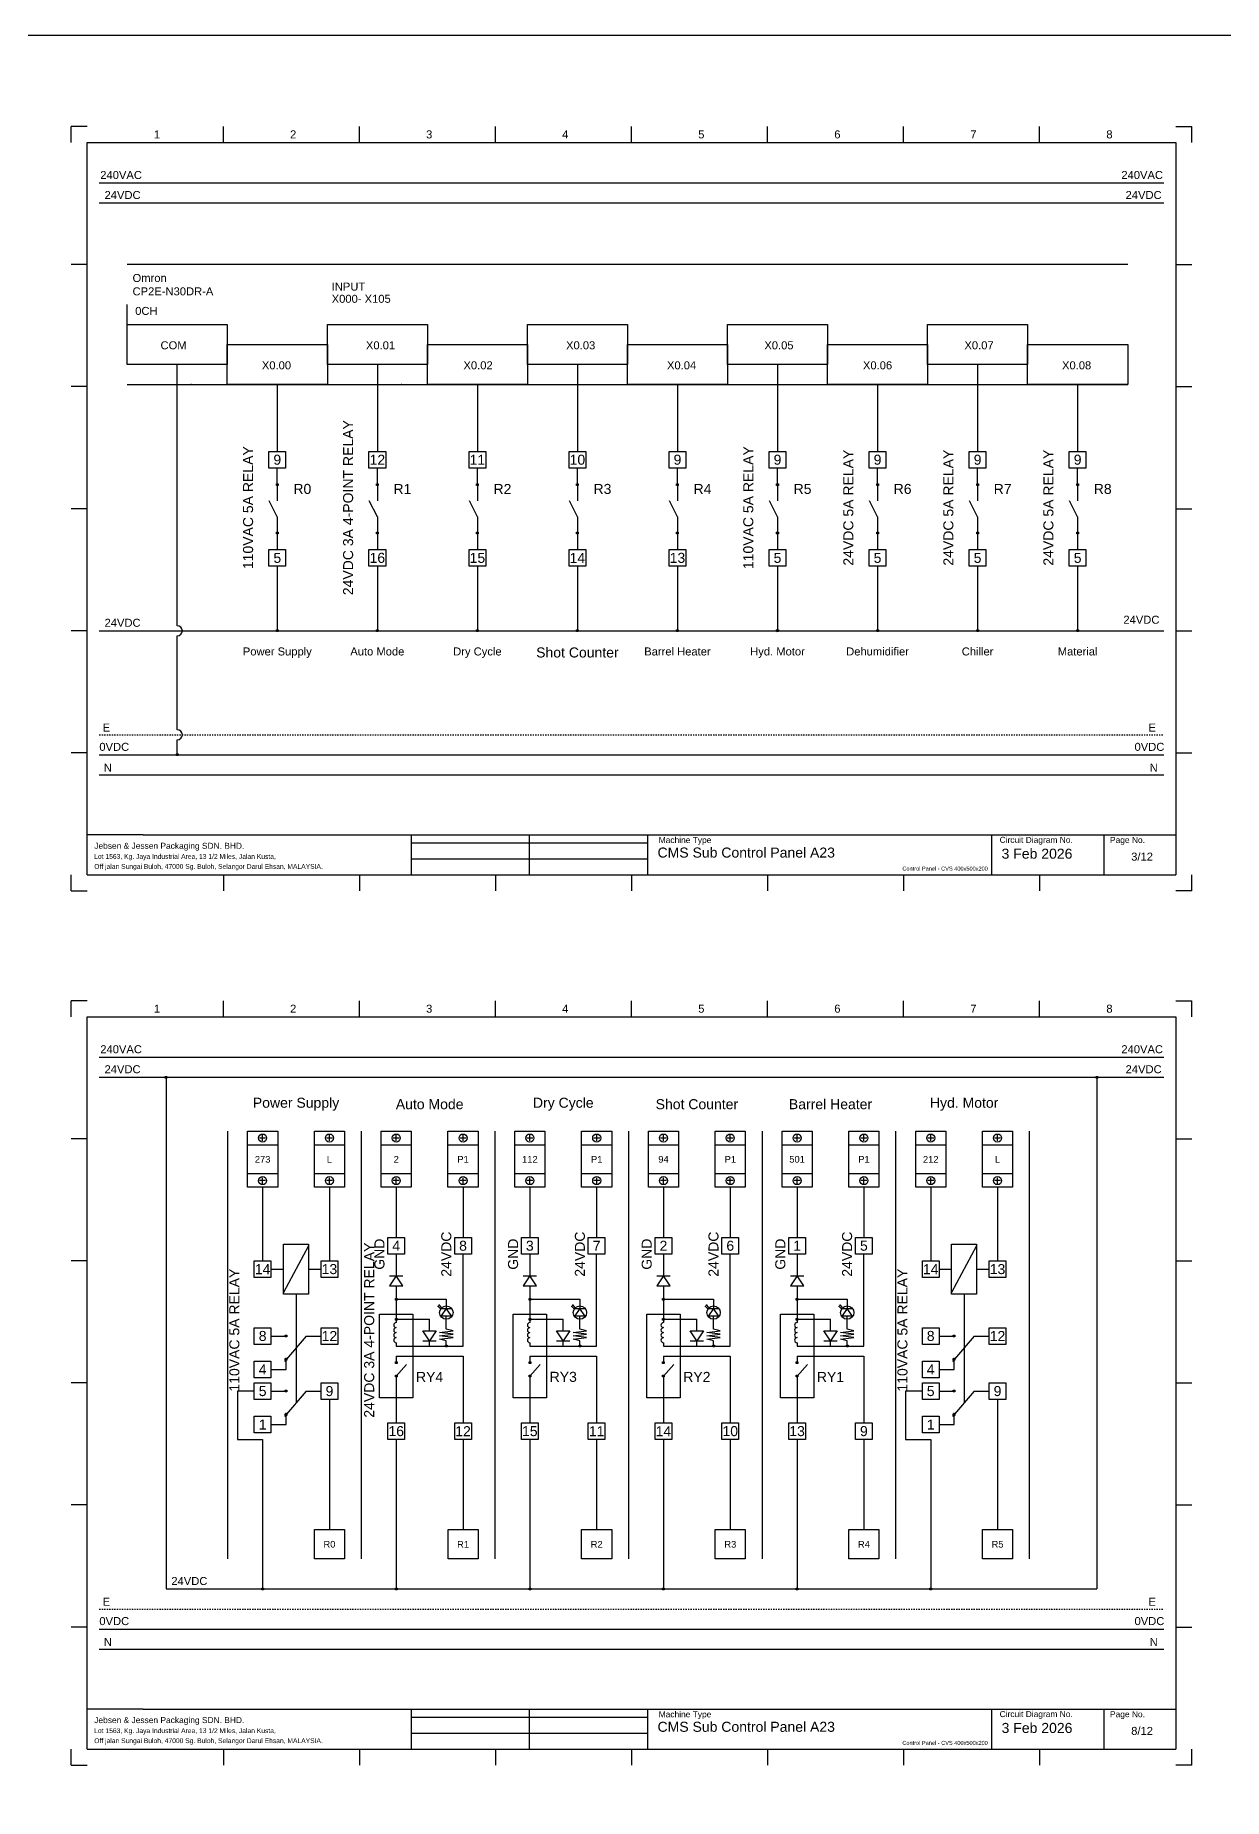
# Model space of a CAD drawing. Header units: millimetres. Extents: x -274 to 1996, y -129 to 878.
# Drawn here: x 448 to 804, y 350 to 878 of the extents above; entities that cross this region are included whole.
import ezdxf

# ---------------------------------------------------------------- set-up
doc = ezdxf.new("R2010")
doc.units = ezdxf.units.MM
doc.linetypes.add('JIS_02_1.2', pattern=[2.5, 1.25, -1.25])
for name, color, linetype in [('Wire-AC', 1, 'Continuous'), ('Wire-DC', 5, 'Continuous'), ('Wire-Ground', 3, 'JIS_02_1.2')]:
    doc.layers.add(name, color=color, linetype=linetype)
doc.styles.get("Standard").update_dxf_attribs({"font": 'arial.ttf'})

# ---------------------------------------------------------------- blocks, each defined once
blk = doc.blocks.new('Dot')
at = {"transparency": 33554687}
for p, q in [((-0.25, -0.25), (0.25, 0.25)), ((0.25, -0.25), (-0.25, 0.25))]:
    blk.add_line(p, q, dxfattribs=at)
blk.add_lwpolyline([(0.25, -0.25), (-0.25, -0.25), (-0.25, 0.25), (0.25, 0.25)], close=True, dxfattribs=at)
blk = doc.blocks.new('*U870')
at = {"transparency": 33554687}
for p, q in [((-7.5, 22.75), (-7.5, 16.25)), ((12.5, -4.75), (12.5, 22.75)), ((-9.5, 16.25), (-5.5, 16.25)), ((-7.5, 13.25), (-7.5, 8.25)), ((-7.5, 9.25), (7.5, 9.25)), ((-7.5, 8.25), (-7.5, 3.25)), ((4.98, 7.21), (5.69, 6.5)), ((4.98, 7.21), (4.98, 6.96)), ((4.98, 7.21), (5.23, 7.21)), ((5.29, 7.53), (6, 6.82)), ((5.29, 7.53), (5.29, 7.28)), ((5.29, 7.53), (5.54, 7.53)), ((6, 6.5), (9, 6.5)), ((7.5, 9.25), (7.5, 6.5)), ((-7.5, 3.25), (-7.5, 2.25)), ((-7.5, 3.25), (2.5, 3.25)), ((2.5, -0.25), (2.5, 3.25)), ((7.5, 0.25), (7.5, 4.25)), ((9.5, -0.25), (7.5, 0.25)), ((-7.5, -3.75), (-7.5, -4.75)), ((-7.5, -4.75), (2.5, -4.75)), ((0.5, -3.25), (4.5, -3.25)), ((2.5, -4.75), (2.5, -3.25)), ((2.5, -4.75), (7.5, -4.75)), ((5.5, -0.75), (9.5, -0.25)), ((9.5, -1.25), (5.5, -0.75)), ((5.5, -1.75), (9.5, -1.25)), ((9.5, -2.25), (5.5, -1.75)), ((5.5, -2.75), (9.5, -2.25)), ((7.5, -3.25), (5.5, -2.75)), ((7.5, -4.75), (7.5, -3.25)), ((7.5, -4.75), (12.5, -4.75)), ((-7.5, -7.75), (12.5, -7.75)), ((-7.5, -7.75), (-7.5, -9.75)), ((12.5, -7.75), (12.5, -27.75)), ((-7.5, -13.75), (-7.5, -27.75))]:
    blk.add_line(p, q, dxfattribs=at)
blk.add_line((-7.5, -13.75), (-4.4, -10.31))
for points in [[(-10, 27.75), (-5, 27.75), (-5, 22.75), (-10, 22.75)], [(10, 27.75), (15, 27.75), (15, 22.75), (10, 22.75)], [(-7.5, 16.25), (-9.5, 13.25), (-5.5, 13.25)], [(7.5, 6.5), (6, 4.25), (9, 4.25)], [(-12.5, 4.75), (-2.5, 4.75), (-2.5, -20.25), (-12.5, -20.25)], [(2.5, -3.25), (0.5, -0.25), (4.5, -0.25)], [(-10, -27.75), (-5, -27.75), (-5, -32.75), (-10, -32.75)], [(10, -27.75), (15, -27.75), (15, -32.75), (10, -32.75)]]:
    blk.add_lwpolyline(points, close=True, dxfattribs=at)
blk.add_circle((7.5, 5.25), 2, dxfattribs=at)
for centre in [(-7.5, 1.5), (-7.5, 0), (-7.5, -1.5), (-7.5, -3)]:
    blk.add_arc(centre, 0.75, 90, 270, dxfattribs=at)
for p in [(-7.5, 9.25), (-7.5, 3.25), (7.5, -4.75), (-7.5, -9.75), (-7.5, -13.75)]:
    blk.add_blockref('Dot', p, dxfattribs=at)
at = {"transparency": 33554687, "char_height": 3, "width": 15, "attachment_point": 5, "rotation": 90}
for s, insert in [('GND', (-12.5, 22.75)), ('24VDC', (7.5, 22.75))]:
    blk.add_mtext(s, dxfattribs=dict(at, insert=insert))
blk = doc.blocks.new('*U871')
at = {"color": 0, "linetype": 'ByBlock', "lineweight": -2, "transparency": 16777216}
for p in [(0, 0), (40, 0), (80, 0), (120, 0)]:
    blk.add_blockref('*U870', p, dxfattribs=at)

msp = doc.modelspace()

# ---------------------------------------------------------------- linework, layer by layer
for p, q in [((463.86, 850.33), (459.06, 850.33)), ((459.06, 845.54), (459.06, 850.33)), ((504.59, 845.54), (504.59, 850.33)), ((545.31, 845.54), (545.31, 850.33)), ((586.04, 845.54), (586.04, 850.33)), ((626.77, 845.54), (626.77, 850.33)), ((667.5, 845.54), (667.5, 850.33)), ((708.23, 845.54), (708.23, 850.33)), ((748.96, 845.54), (748.96, 850.33)), ((789.69, 850.33), (794.48, 850.33)), ((794.48, 845.54), (794.48, 850.33)), ((463.86, 845.54), (789.69, 845.54)), ((463.86, 626.32), (463.86, 845.54)), ((789.69, 845.54), (789.69, 626.32)), ((463.86, 809), (459.06, 809)), ((775.32, 809), (475.84, 809)), ((789.69, 809), (794.48, 809)), ((475.84, 791.04), (475.84, 797.03)), ((463.86, 772.47), (459.06, 772.47)), ((475.84, 773.07), (775.32, 773.07)), ((789.69, 772.47), (794.48, 772.47)), ((463.86, 735.93), (459.06, 735.93)), ((789.69, 735.93), (794.48, 735.93)), ((463.86, 699.39), (459.06, 699.39)), ((789.69, 699.39), (794.48, 699.39)), ((463.86, 662.86), (459.06, 662.86)), ((789.69, 662.86), (794.48, 662.86)), ((480.63, 638.3), (463.86, 638.3)), ((480.63, 638.3), (535.73, 638.3)), ((535.73, 638.3), (789.69, 638.3)), ((560.79, 638.3), (560.79, 626.32)), ((560.79, 635.9), (631.57, 635.9)), ((596.18, 638.3), (596.18, 626.32)), ((631.57, 638.3), (631.57, 626.32)), ((734.59, 638.3), (734.59, 626.32)), ((768.13, 638.3), (768.13, 626.32)), ((560.79, 631.11), (631.57, 631.11)), ((459.06, 621.53), (459.06, 626.32)), ((463.86, 626.32), (789.69, 626.32)), ((504.59, 626.32), (504.59, 621.53)), ((545.31, 626.32), (545.31, 621.53)), ((586.04, 626.32), (586.04, 621.53)), ((626.77, 626.32), (626.77, 621.53)), ((667.5, 626.32), (667.5, 621.53)), ((708.23, 626.32), (708.23, 621.53)), ((748.96, 626.32), (748.96, 621.53)), ((794.48, 621.53), (794.48, 626.32)), ((459.06, 621.53), (463.86, 621.53)), ((794.48, 621.53), (789.69, 621.53)), ((463.86, 588.63), (459.06, 588.63)), ((459.06, 583.84), (459.06, 588.63)), ((504.59, 583.84), (504.59, 588.63)), ((545.31, 583.84), (545.31, 588.63)), ((586.04, 583.84), (586.04, 588.63)), ((626.77, 583.84), (626.77, 588.63)), ((667.5, 583.84), (667.5, 588.63)), ((708.23, 583.84), (708.23, 588.63)), ((748.96, 583.84), (748.96, 588.63)), ((789.69, 588.63), (794.48, 588.63)), ((794.48, 583.84), (794.48, 588.63)), ((463.86, 583.84), (789.69, 583.84)), ((463.86, 364.62), (463.86, 583.84)), ((789.69, 583.84), (789.69, 364.62)), ((463.86, 547.3), (459.06, 547.3)), ((789.69, 547.3), (794.48, 547.3)), ((463.86, 510.76), (459.06, 510.76)), ((789.69, 510.76), (794.48, 510.76)), ((463.86, 474.23), (459.06, 474.23)), ((789.69, 474.23), (794.48, 474.23)), ((463.86, 437.69), (459.06, 437.69)), ((789.69, 437.69), (794.48, 437.69)), ((463.86, 401.15), (459.06, 401.15)), ((789.69, 401.15), (794.48, 401.15)), ((535.73, 376.6), (789.69, 376.6)), ((560.79, 374.2), (631.57, 374.2)), ((459.06, 359.82), (459.06, 364.62)), ((463.86, 364.62), (789.69, 364.62)), ((504.59, 364.62), (504.59, 359.82)), ((545.31, 364.62), (545.31, 359.82)), ((560.79, 369.41), (631.57, 369.41)), ((586.04, 364.62), (586.04, 359.82)), ((626.77, 364.62), (626.77, 359.82)), ((667.5, 364.62), (667.5, 359.82)), ((708.23, 364.62), (708.23, 359.82)), ((748.96, 364.62), (748.96, 359.82)), ((794.48, 359.82), (794.48, 364.62)), ((459.06, 359.82), (463.86, 359.82)), ((794.48, 359.82), (789.69, 359.82))]:
    msp.add_line(p, q)
at = {"color": 5}
for p, q in [((520.74, 733.48), (518.34, 738.28)), ((550.69, 733.48), (548.29, 738.28)), ((580.64, 733.48), (578.24, 738.28)), ((610.58, 733.48), (608.19, 738.28)), ((640.53, 733.48), (638.14, 738.28)), ((670.48, 733.48), (668.08, 738.28)), ((700.43, 733.48), (698.03, 738.28)), ((730.38, 733.48), (727.98, 738.28)), ((760.33, 733.48), (757.93, 738.28)), ((551.84, 532.78), (551.84, 549.55)), ((551.84, 549.55), (560.85, 549.55)), ((560.85, 549.55), (560.85, 532.78)), ((571.84, 532.78), (571.84, 549.55)), ((571.84, 549.55), (580.85, 549.55)), ((580.85, 549.55), (580.85, 532.78)), ((591.84, 532.78), (591.84, 549.55)), ((591.84, 549.55), (600.85, 549.55)), ((600.85, 549.55), (600.85, 532.78)), ((611.84, 532.78), (611.84, 549.55)), ((611.84, 549.55), (620.85, 549.55)), ((620.85, 549.55), (620.85, 532.78)), ((631.84, 532.78), (631.84, 549.55)), ((631.84, 549.55), (640.85, 549.55)), ((640.85, 549.55), (640.85, 532.78)), ((651.84, 532.78), (651.84, 549.55)), ((651.84, 549.55), (660.85, 549.55)), ((660.85, 549.55), (660.85, 532.78)), ((551.84, 545.55), (560.85, 545.55)), ((557.25, 547.54), (555.45, 547.54)), ((556.35, 546.65), (556.35, 548.44)), ((571.84, 545.55), (580.85, 545.55)), ((577.25, 547.54), (575.45, 547.54)), ((576.35, 546.65), (576.35, 548.44)), ((591.84, 545.55), (600.85, 545.55)), ((597.25, 547.54), (595.45, 547.54)), ((596.35, 546.65), (596.35, 548.44)), ((611.84, 545.55), (620.85, 545.55)), ((617.25, 547.54), (615.45, 547.54)), ((616.35, 546.65), (616.35, 548.44)), ((631.84, 545.55), (640.85, 545.55)), ((637.25, 547.54), (635.45, 547.54)), ((636.35, 546.65), (636.35, 548.44)), ((651.84, 545.55), (660.85, 545.55)), ((657.25, 547.54), (655.45, 547.54)), ((656.35, 546.65), (656.35, 548.44)), ((560.85, 536.78), (551.84, 536.78)), ((557.25, 534.78), (555.45, 534.78)), ((556.35, 533.88), (556.35, 535.67)), ((580.85, 536.78), (571.84, 536.78)), ((577.25, 534.78), (575.45, 534.78)), ((576.35, 533.88), (576.35, 535.67)), ((600.85, 536.78), (591.84, 536.78)), ((597.25, 534.78), (595.45, 534.78)), ((596.35, 533.88), (596.35, 535.67)), ((620.85, 536.78), (611.84, 536.78)), ((617.25, 534.78), (615.45, 534.78)), ((616.35, 533.88), (616.35, 535.67)), ((640.85, 536.78), (631.84, 536.78)), ((637.25, 534.78), (635.45, 534.78)), ((636.35, 533.88), (636.35, 535.67)), ((660.85, 536.78), (651.84, 536.78)), ((657.25, 534.78), (655.45, 534.78)), ((656.35, 533.88), (656.35, 535.67)), ((560.85, 532.78), (551.84, 532.78)), ((580.85, 532.78), (571.84, 532.78)), ((600.85, 532.78), (591.84, 532.78)), ((620.85, 532.78), (611.84, 532.78)), ((640.85, 532.78), (631.84, 532.78)), ((660.85, 532.78), (651.84, 532.78))]:
    msp.add_line(p, q, dxfattribs=at)
at = {"transparency": 33554687}
for p, q in [((505.85, 549.55), (505.85, 421.54)), ((545.85, 549.55), (545.85, 421.54)), ((585.85, 549.55), (585.85, 421.54)), ((625.85, 549.55), (625.85, 421.54)), ((665.85, 549.55), (665.85, 421.54)), ((705.85, 549.55), (705.85, 421.54)), ((745.85, 549.55), (745.85, 421.54)), ((530.1, 515.28), (522.6, 501.27)), ((730.1, 515.28), (722.59, 501.27)), ((518.85, 508.28), (522.6, 508.28)), ((530.1, 508.28), (533.85, 508.28)), ((718.84, 508.28), (722.59, 508.28)), ((730.1, 508.28), (733.85, 508.28)), ((526.35, 500.77), (526.35, 468.27)), ((726.34, 500.77), (726.34, 468.27)), ((518.85, 488.27), (523.35, 488.27)), ((529.35, 488.27), (522.85, 480.69)), ((529.35, 488.27), (533.85, 488.27)), ((718.84, 488.27), (723.34, 488.27)), ((729.34, 488.27), (722.84, 480.69)), ((729.34, 488.27), (733.85, 488.27)), ((523.35, 478.27), (523.35, 481.77)), ((723.34, 478.27), (723.34, 481.77)), ((518.85, 478.27), (523.35, 478.27)), ((718.84, 478.27), (723.34, 478.27)), ((518.85, 471.77), (523.35, 471.77)), ((529.35, 471.77), (522.85, 464.19)), ((529.35, 471.77), (533.85, 471.77)), ((718.84, 471.77), (723.34, 471.77)), ((729.34, 471.77), (722.84, 464.19)), ((729.34, 471.77), (733.85, 471.77)), ((523.35, 461.77), (523.35, 465.27)), ((723.34, 461.77), (723.34, 465.27)), ((518.85, 461.77), (523.35, 461.77)), ((718.84, 461.77), (723.34, 461.77))]:
    msp.add_line(p, q, dxfattribs=at)
at = {"color": 5, "transparency": 33554687}
for p, q in [((596.34, 532.78), (596.34, 517.78)), ((616.34, 532.78), (616.34, 517.78)), ((636.34, 532.78), (636.34, 517.78)), ((656.34, 532.78), (656.34, 517.78)), ((676.34, 532.78), (676.34, 517.78)), ((696.34, 532.78), (696.34, 517.78)), ((513.84, 471.77), (508.84, 471.77)), ((508.84, 471.77), (508.84, 457.28)), ((713.84, 471.77), (708.84, 471.77)), ((708.84, 471.77), (708.84, 457.28)), ((536.35, 469.27), (536.35, 430.31)), ((736.34, 469.27), (736.34, 430.31)), ((508.84, 457.28), (516.35, 457.28)), ((616.34, 457.28), (616.34, 430.31)), ((656.34, 457.28), (656.34, 430.31)), ((696.34, 457.28), (696.34, 430.31)), ((708.84, 457.28), (716.34, 457.28))]:
    msp.add_line(p, q, dxfattribs=at)
at = {"lineweight": -3}
for p, q in [((480.63, 376.6), (463.86, 376.6)), ((480.63, 376.6), (535.73, 376.6)), ((560.79, 376.6), (560.79, 364.62)), ((596.18, 376.6), (596.18, 364.62)), ((631.57, 376.6), (631.57, 364.62)), ((734.59, 376.6), (734.59, 364.62)), ((768.13, 376.6), (768.13, 364.62))]:
    msp.add_line(p, q, dxfattribs=at)
for points in [[(-274.07, 877.64), (1527.61, 877.64), (1545.62, -128.79), (-256.06, -128.79)], [(475.84, 791.04), (505.78, 791.04), (505.78, 779.06), (475.84, 779.06)], [(535.73, 791.04), (565.68, 791.04), (565.68, 779.06), (535.73, 779.06)], [(595.63, 791.04), (625.58, 791.04), (625.58, 779.06), (595.63, 779.06)], [(655.52, 791.04), (685.47, 791.04), (685.47, 779.06), (655.52, 779.06)], [(715.42, 791.04), (745.37, 791.04), (745.37, 779.06), (715.42, 779.06)], [(505.78, 785.05), (535.73, 785.05), (535.73, 773.07), (505.78, 773.07)], [(565.68, 785.05), (595.63, 785.05), (595.63, 773.07), (565.68, 773.07)], [(625.58, 785.05), (655.52, 785.05), (655.52, 773.07), (625.58, 773.07)], [(685.47, 785.05), (715.42, 785.05), (715.42, 773.07), (685.47, 773.07)], [(745.37, 785.05), (775.32, 785.05), (775.32, 773.07), (745.37, 773.07)]]:
    msp.add_lwpolyline(points, close=True)
at = {"transparency": 33554687}
for points in [[(518.24, 753.07), (523.24, 753.07), (523.24, 748.07), (518.24, 748.07)], [(548.19, 753.07), (553.19, 753.07), (553.19, 748.07), (548.19, 748.07)], [(578.14, 753.07), (583.14, 753.07), (583.14, 748.07), (578.14, 748.07)], [(608.08, 753.07), (613.08, 753.07), (613.08, 748.07), (608.08, 748.07)], [(638.03, 753.07), (643.03, 753.07), (643.03, 748.07), (638.03, 748.07)], [(667.98, 753.07), (672.98, 753.07), (672.98, 748.07), (667.98, 748.07)], [(697.93, 753.07), (702.93, 753.07), (702.93, 748.07), (697.93, 748.07)], [(727.88, 753.07), (732.88, 753.07), (732.88, 748.07), (727.88, 748.07)], [(757.83, 753.07), (762.83, 753.07), (762.83, 748.07), (757.83, 748.07)], [(518.24, 723.69), (523.24, 723.69), (523.24, 718.69), (518.24, 718.69)], [(548.19, 723.69), (553.19, 723.69), (553.19, 718.69), (548.19, 718.69)], [(578.14, 723.69), (583.14, 723.69), (583.14, 718.69), (578.14, 718.69)], [(608.08, 723.69), (613.08, 723.69), (613.08, 718.69), (608.08, 718.69)], [(638.03, 723.69), (643.03, 723.69), (643.03, 718.69), (638.03, 718.69)], [(667.98, 723.69), (672.98, 723.69), (672.98, 718.69), (667.98, 718.69)], [(697.93, 723.69), (702.93, 723.69), (702.93, 718.69), (697.93, 718.69)], [(727.88, 723.69), (732.88, 723.69), (732.88, 718.69), (727.88, 718.69)], [(757.83, 723.69), (762.83, 723.69), (762.83, 718.69), (757.83, 718.69)], [(522.6, 515.78), (530.1, 515.78), (530.1, 500.78), (522.6, 500.77)], [(722.59, 515.78), (730.1, 515.78), (730.1, 500.78), (722.59, 500.77)], [(513.85, 510.78), (518.85, 510.78), (518.85, 505.78), (513.85, 505.78)], [(533.85, 510.78), (538.85, 510.78), (538.85, 505.78), (533.85, 505.78)], [(713.84, 510.78), (718.84, 510.78), (718.84, 505.78), (713.84, 505.78)], [(733.85, 510.78), (738.85, 510.78), (738.85, 505.78), (733.85, 505.78)], [(513.85, 490.77), (518.85, 490.77), (518.85, 485.77), (513.85, 485.77)], [(533.85, 490.77), (538.85, 490.77), (538.85, 485.77), (533.85, 485.77)], [(713.84, 490.77), (718.84, 490.77), (718.84, 485.77), (713.84, 485.77)], [(733.85, 490.77), (738.85, 490.77), (738.85, 485.77), (733.85, 485.77)], [(513.85, 480.77), (518.85, 480.77), (518.85, 475.77), (513.85, 475.77)], [(713.84, 480.77), (718.84, 480.77), (718.84, 475.77), (713.84, 475.77)], [(513.85, 474.27), (518.85, 474.27), (518.85, 469.27), (513.85, 469.27)], [(533.85, 474.27), (538.85, 474.27), (538.85, 469.27), (533.85, 469.27)], [(713.84, 474.27), (718.84, 474.27), (718.84, 469.27), (713.84, 469.27)], [(733.85, 474.27), (738.85, 474.27), (738.85, 469.27), (733.85, 469.27)], [(513.85, 464.27), (518.85, 464.27), (518.85, 459.27), (513.85, 459.27)], [(713.84, 464.27), (718.84, 464.27), (718.84, 459.27), (713.84, 459.27)]]:
    msp.add_lwpolyline(points, close=True, dxfattribs=at)
at = {"color": 5, "transparency": 33554687}
for points in [[(531.85, 430.31), (540.85, 430.31), (540.85, 421.54), (531.85, 421.54)], [(571.85, 430.31), (580.85, 430.31), (580.85, 421.54), (571.85, 421.54)], [(611.85, 430.31), (620.85, 430.31), (620.85, 421.54), (611.85, 421.54)], [(651.85, 430.31), (660.85, 430.31), (660.85, 421.54), (651.85, 421.54)], [(691.85, 430.31), (700.85, 430.31), (700.85, 421.54), (691.85, 421.54)], [(731.84, 430.31), (740.85, 430.31), (740.85, 421.54), (731.84, 421.54)]]:
    msp.add_lwpolyline(points, close=True, dxfattribs=at)
at = {"color": 5}
for centre in [(556.35, 547.54), (576.35, 547.54), (596.35, 547.54), (616.35, 547.54), (636.35, 547.54), (656.35, 547.54), (556.35, 534.78), (576.35, 534.78), (596.35, 534.78), (616.35, 534.78), (636.35, 534.78), (656.35, 534.78)]:
    msp.add_circle(centre, 1.2, dxfattribs=at)
at = {"linetype": 'ByBlock', "lineweight": -3}
for p in [(490.81, 779.06), (550.71, 779.06), (610.6, 779.06), (670.5, 779.06), (730.39, 779.06), (520.76, 773.07), (580.65, 773.07), (640.55, 773.07), (700.45, 773.07), (760.34, 773.07)]:
    msp.add_point(p, dxfattribs=at)
for p in [(490.81, 779.06), (550.71, 779.06), (610.6, 779.06), (670.5, 779.06), (730.39, 779.06), (520.76, 773.07), (580.65, 773.07), (640.55, 773.07), (700.45, 773.07), (760.34, 773.07)]:
    msp.add_point(p)
at = {"lineweight": -3}
for p in [(495, 773.07), (533.34, 773.07), (557.94, 773.07)]:
    msp.add_point(p, dxfattribs=at)
at = {"layer": 'Wire-AC'}
for p, q in [((467.45, 833.44), (786.1, 833.44)), ((467.45, 656.27), (786.1, 656.27)), ((467.45, 571.73), (786.1, 571.73)), ((511.85, 532.78), (511.85, 549.55)), ((511.85, 549.55), (520.85, 549.55)), ((520.85, 549.55), (520.85, 532.78)), ((531.85, 532.78), (531.85, 549.55)), ((531.85, 549.55), (540.85, 549.55)), ((540.85, 549.55), (540.85, 532.78)), ((711.85, 532.78), (711.85, 549.55)), ((711.85, 549.55), (720.85, 549.55)), ((720.85, 549.55), (720.85, 532.78)), ((731.85, 532.78), (731.85, 549.55)), ((731.85, 549.55), (740.85, 549.55)), ((740.85, 549.55), (740.85, 532.78)), ((511.85, 545.55), (520.85, 545.55)), ((517.25, 547.54), (515.45, 547.54)), ((516.35, 546.65), (516.35, 548.44)), ((531.85, 545.55), (540.85, 545.55)), ((537.25, 547.54), (535.45, 547.54)), ((536.35, 546.65), (536.35, 548.44)), ((711.85, 545.55), (720.85, 545.55)), ((717.25, 547.54), (715.45, 547.54)), ((716.35, 546.65), (716.35, 548.44)), ((731.85, 545.55), (740.85, 545.55)), ((737.25, 547.54), (735.45, 547.54)), ((736.35, 546.65), (736.35, 548.44)), ((520.85, 536.78), (511.85, 536.78)), ((517.25, 534.78), (515.45, 534.78)), ((516.35, 533.88), (516.35, 535.67)), ((540.85, 536.78), (531.85, 536.78)), ((537.25, 534.78), (535.45, 534.78)), ((536.35, 533.88), (536.35, 535.67)), ((720.85, 536.78), (711.85, 536.78)), ((717.25, 534.78), (715.45, 534.78)), ((716.35, 533.88), (716.35, 535.67)), ((740.85, 536.78), (731.85, 536.78)), ((737.25, 534.78), (735.45, 534.78)), ((736.35, 533.88), (736.35, 535.67)), ((520.85, 532.78), (511.85, 532.78)), ((540.85, 532.78), (531.85, 532.78)), ((720.85, 532.78), (711.85, 532.78)), ((740.85, 532.78), (731.85, 532.78))]:
    msp.add_line(p, q, dxfattribs=at)
at = {"layer": 'Wire-AC', "transparency": 33554687}
for p, q in [((516.35, 532.78), (516.35, 510.78)), ((536.35, 532.78), (536.35, 510.78)), ((716.35, 532.78), (716.35, 510.78)), ((736.35, 532.78), (736.35, 510.78))]:
    msp.add_line(p, q, dxfattribs=at)
at = {"layer": 'Wire-AC', "lineweight": -3}
msp.add_line((467.45, 394.56), (786.1, 394.56), dxfattribs=at)
at = {"layer": 'Wire-AC'}
for centre in [(516.35, 547.54), (536.35, 547.54), (716.35, 547.54), (736.35, 547.54), (516.35, 534.78), (536.35, 534.78), (716.35, 534.78), (736.35, 534.78)]:
    msp.add_circle(centre, 1.2, dxfattribs=at)
at = {"layer": 'Wire-DC'}
for p, q in [((467.45, 827.45), (786.1, 827.45)), ((490.81, 700.89), (490.81, 779.06)), ((490.81, 669.75), (490.81, 697.9)), ((490.81, 662.26), (490.81, 666.75)), ((671.85, 532.78), (671.85, 549.55)), ((671.85, 549.55), (680.85, 549.55)), ((680.85, 549.55), (680.85, 532.78)), ((691.85, 532.78), (691.85, 549.55)), ((691.85, 549.55), (700.85, 549.55)), ((700.85, 549.55), (700.85, 532.78)), ((671.85, 545.55), (680.85, 545.55)), ((677.25, 547.54), (675.45, 547.54)), ((676.35, 546.65), (676.35, 548.44)), ((691.85, 545.55), (700.85, 545.55)), ((697.25, 547.54), (695.45, 547.54)), ((696.35, 546.65), (696.35, 548.44)), ((680.85, 536.78), (671.85, 536.78)), ((677.25, 534.78), (675.45, 534.78)), ((676.35, 533.88), (676.35, 535.67)), ((700.85, 536.78), (691.85, 536.78)), ((697.25, 534.78), (695.45, 534.78)), ((696.35, 533.88), (696.35, 535.67)), ((680.85, 532.78), (671.85, 532.78)), ((700.85, 532.78), (691.85, 532.78))]:
    msp.add_line(p, q, dxfattribs=at)
at = {"layer": 'Wire-DC', "transparency": 33554687}
for p, q in [((550.69, 779.06), (550.69, 753.07)), ((610.58, 779.06), (610.58, 753.07)), ((670.48, 779.06), (670.48, 753.07)), ((730.38, 779.06), (730.38, 753.07)), ((520.74, 773.07), (520.74, 753.07)), ((580.64, 773.07), (580.64, 753.07)), ((640.53, 773.07), (640.53, 753.07)), ((700.43, 773.07), (700.43, 753.07)), ((760.33, 773.07), (760.33, 753.07)), ((520.74, 743.07), (520.74, 748.07)), ((550.69, 743.07), (550.69, 748.07)), ((580.64, 743.07), (580.64, 748.07)), ((610.58, 743.07), (610.58, 748.07)), ((640.53, 743.07), (640.53, 748.07)), ((670.48, 743.07), (670.48, 748.07)), ((700.43, 743.07), (700.43, 748.07)), ((730.38, 743.07), (730.38, 748.07)), ((760.33, 743.07), (760.33, 748.07)), ((520.74, 728.69), (520.74, 723.69)), ((550.69, 728.69), (550.69, 723.69)), ((580.64, 728.69), (580.64, 723.69)), ((610.58, 728.69), (610.58, 723.69)), ((640.53, 728.69), (640.53, 723.69)), ((670.48, 728.69), (670.48, 723.69)), ((700.43, 728.69), (700.43, 723.69)), ((730.38, 728.69), (730.38, 723.69)), ((760.33, 728.69), (760.33, 723.69)), ((520.74, 718.69), (520.74, 699.39)), ((550.69, 718.69), (550.69, 699.39)), ((580.64, 718.69), (580.64, 699.39)), ((610.58, 718.69), (610.58, 699.39)), ((640.53, 718.69), (640.53, 699.39)), ((670.48, 718.69), (670.48, 699.39)), ((700.43, 718.69), (700.43, 699.39)), ((730.38, 718.69), (730.38, 699.39)), ((760.33, 718.69), (760.33, 699.39)), ((487.45, 565.74), (487.45, 412.55)), ((766.1, 565.74), (766.1, 412.55)), ((556.35, 532.78), (556.35, 517.78)), ((576.35, 532.78), (576.35, 517.78)), ((516.35, 457.28), (516.35, 412.55)), ((556.34, 457.28), (556.34, 412.55)), ((576.34, 457.28), (576.34, 430.31)), ((596.34, 457.28), (596.34, 412.55)), ((636.34, 457.28), (636.34, 412.55)), ((676.34, 457.28), (676.34, 412.55)), ((716.34, 457.28), (716.34, 412.55)), ((487.45, 412.55), (766.1, 412.55))]:
    msp.add_line(p, q, dxfattribs=at)
at = {"layer": 'Wire-DC', "color": 5}
for p, q in [((520.74, 743.07), (520.74, 738.28)), ((550.69, 743.07), (550.69, 738.28)), ((580.64, 743.07), (580.64, 738.28)), ((610.58, 743.07), (610.58, 738.28)), ((640.53, 743.07), (640.53, 738.28)), ((670.48, 743.07), (670.48, 738.28)), ((700.43, 743.07), (700.43, 738.28)), ((730.38, 743.07), (730.38, 738.28)), ((760.33, 743.07), (760.33, 738.28)), ((520.74, 733.48), (520.74, 728.69)), ((550.69, 733.48), (550.69, 728.69)), ((580.64, 733.48), (580.64, 728.69)), ((610.58, 733.48), (610.58, 728.69)), ((640.53, 733.48), (640.53, 728.69)), ((670.48, 733.48), (670.48, 728.69)), ((700.43, 733.48), (700.43, 728.69)), ((730.38, 733.48), (730.38, 728.69)), ((760.33, 733.48), (760.33, 728.69))]:
    msp.add_line(p, q, dxfattribs=at)
at = {"layer": 'Wire-DC', "lineweight": -3}
for p, q in [((467.45, 699.39), (786.1, 699.39)), ((467.45, 662.26), (786.1, 662.26)), ((467.45, 565.74), (786.1, 565.74)), ((467.45, 400.55), (786.1, 400.55))]:
    msp.add_line(p, q, dxfattribs=at)
at = {"layer": 'Wire-DC'}
for centre in [(676.35, 547.54), (696.35, 547.54), (676.35, 534.78), (696.35, 534.78)]:
    msp.add_circle(centre, 1.2, dxfattribs=at)
for centre in [(490.81, 699.39), (490.81, 668.25)]:
    msp.add_arc(centre, 1.5, 270, 90, dxfattribs=at)
at = {"layer": 'Wire-DC', "linetype": 'ByBlock', "lineweight": -3}
msp.add_point((490.81, 662.26), dxfattribs=at)
at = {"layer": 'Wire-DC'}
msp.add_point((490.81, 662.26), dxfattribs=at)
at = {"layer": 'Wire-Ground', "ltscale": 0.3}
for p, q in [((467.45, 668.25), (786.1, 668.25)), ((467.45, 406.54), (786.1, 406.54))]:
    msp.add_line(p, q, dxfattribs=at)

# ---------------------------------------------------------------- block references
at = {"transparency": 33554687}
for name, p in [('*U871', (563.84, 490.03)), ('Dot', (523.35, 488.27)), ('Dot', (723.34, 488.27)), ('Dot', (523.35, 481.27)), ('Dot', (723.34, 481.27)), ('Dot', (523.35, 471.77)), ('Dot', (723.34, 471.77)), ('Dot', (523.35, 464.77)), ('Dot', (723.34, 464.77))]:
    msp.add_blockref(name, p, dxfattribs=at)
at = {"layer": 'Wire-DC', "transparency": 33554687}
for p in [(520.74, 743.07), (550.69, 743.07), (580.64, 743.07), (610.58, 743.07), (640.53, 743.07), (670.48, 743.07), (700.43, 743.07), (730.38, 743.07), (760.33, 743.07), (520.74, 728.69), (550.69, 728.69), (580.64, 728.69), (610.58, 728.69), (640.53, 728.69), (670.48, 728.69), (700.43, 728.69), (730.38, 728.69), (760.33, 728.69), (520.74, 699.39), (550.69, 699.39), (580.64, 699.39), (610.58, 699.39), (640.53, 699.39), (670.48, 699.39), (700.43, 699.39), (730.38, 699.39), (760.33, 699.39), (490.81, 662.26), (487.45, 565.74), (766.1, 565.74), (516.35, 412.55), (556.35, 412.55), (596.35, 412.55), (636.35, 412.55), (676.35, 412.55), (716.34, 412.55)]:
    msp.add_blockref('Dot', p, dxfattribs=at)

# ---------------------------------------------------------------- texts
at = {"lineweight": -3}
for s, height, p in [('0CH', 2.396, (478.2, 793.93)), ('COM', 2.396, (485.78, 783.64)), ('X0.01', 2.396, (547.27, 783.64)), ('X0.03', 2.396, (607.18, 783.64)), ('X0.05', 2.396, (666.54, 783.64)), ('X0.07', 2.396, (726.44, 783.64)), ('X0.00', 2.396, (516.12, 777.65)), ('X0.02', 2.396, (576.47, 777.65)), ('X0.04', 2.396, (637.39, 777.65)), ('X0.06', 2.396, (696.06, 777.65)), ('X0.08', 2.396, (755.65, 777.65)), ('Machine Type', 1.7969, (634.92, 374.14)), ('Circuit Diagram No.', 1.7969, (736.98, 374.2)), ('Page No.', 1.797, (770.02, 374.17)), ('Jebsen & Jessen Packaging SDN. BHD.', 1.7969, (465.94, 372.4)), ('Lot 1563, Kg. Jaya Industrial Area, 13 1/2 Miles, Jalan Kusta,', 1.4375, (465.94, 369.41)), ('Off jalan Sungai Buloh, 47000 Sg. Buloh, Selangor Darul Ehsan, MALAYSIA.', 1.4375, (465.94, 366.41))]:
    msp.add_text(s, height=height, dxfattribs=at).set_placement(p)
for s, height, p in [('Jebsen & Jessen Packaging SDN. BHD.', 1.7969, (465.94, 634.11)), ('Machine Type', 1.7969, (634.92, 635.84)), ('Circuit Diagram No.', 1.7969, (736.98, 635.9)), ('Page No.', 1.797, (770.02, 635.87)), ('Off jalan Sungai Buloh, 47000 Sg. Buloh, Selangor Darul Ehsan, MALAYSIA.', 1.4375, (465.94, 628.12)), ('Lot 1563, Kg. Jaya Industrial Area, 13 1/2 Miles, Jalan Kusta,', 1.4375, (465.94, 631.11))]:
    msp.add_text(s, height=height).set_placement(p)
at = {"attachment_point": 1}
for s, insert, char_height in [('1', (483.82, 849.17), 2.4), ('2', (524.55, 849.17), 2.4), ('3', (565.28, 849.17), 2.4), ('4', (606.01, 849.17), 2.4), ('5', (646.74, 849.17), 2.4), ('6', (687.47, 849.17), 2.4), ('7', (728.2, 849.17), 2.4), ('8', (768.92, 849.17), 2.4), ('Omron', (477.41, 806.19), 2.396), ('INPUT', (537.02, 803.61), 2.396), ('CP2E-N30DR-A', (477.41, 802.18), 2.3958), ('X000- X105', (537.02, 799.96), 2.396), ('1', (483.82, 587.46), 2.4), ('2', (524.55, 587.46), 2.4), ('3', (565.28, 587.46), 2.4), ('4', (606.01, 587.46), 2.4), ('5', (646.74, 587.46), 2.4), ('6', (687.47, 587.46), 2.4), ('7', (728.2, 587.46), 2.4), ('8', (768.92, 587.46), 2.4)]:
    msp.add_mtext(s, dxfattribs=dict(at, insert=insert, char_height=char_height))
at = {"transparency": 33554687, "char_height": 3}
for s, insert, width, attachment_point in [('9', (520.74, 750.57), 5, 5), ('12', (550.69, 750.57), 5, 5), ('11', (580.64, 750.57), 5, 5), ('10', (610.58, 750.57), 5, 5), ('9', (640.53, 750.57), 5, 5), ('9', (670.48, 750.57), 5, 5), ('9', (700.43, 750.57), 5, 5), ('9', (730.38, 750.57), 5, 5), ('9', (760.33, 750.57), 5, 5), ('R0', (528.24, 741.82), 20, 5), ('R1', (558.19, 741.82), 20, 5), ('R2', (588.14, 741.82), 20, 5), ('R3', (618.08, 741.82), 20, 5), ('R4', (648.03, 741.82), 20, 5), ('R5', (677.98, 741.82), 20, 5), ('R6', (707.93, 741.82), 20, 5), ('R7', (737.88, 741.82), 20, 5), ('R8', (767.83, 741.82), 20, 5), ('5', (520.74, 721.19), 5, 5), ('16', (550.69, 721.19), 5, 5), ('15', (580.64, 721.19), 5, 5), ('14', (610.58, 721.19), 5, 5), ('13', (640.53, 721.19), 5, 5), ('5', (670.48, 721.19), 5, 5), ('5', (700.43, 721.19), 5, 5), ('5', (730.38, 721.19), 5, 5), ('5', (760.33, 721.19), 5, 5), ('CMS Sub Control Panel A23', (634.57, 631.45), 100.0215, 7), ('3 Feb 2026', (737.57, 631.11), 30.5634, 7), ('4', (556.34, 515.28), 5, 5), ('8', (576.34, 515.28), 5, 5), ('3', (596.34, 515.28), 5, 5), ('7', (616.34, 515.28), 5, 5), ('2', (636.34, 515.28), 5, 5), ('6', (656.34, 515.28), 5, 5), ('1', (676.34, 515.28), 5, 5), ('5', (696.34, 515.28), 5, 5), ('14', (516.35, 508.28), 5, 5), ('13', (536.35, 508.28), 5, 5), ('14', (716.34, 508.28), 5, 5), ('13', (736.35, 508.28), 5, 5), ('8', (516.35, 488.27), 5, 5), ('12', (536.35, 488.27), 5, 5), ('8', (716.34, 488.27), 5, 5), ('12', (736.35, 488.27), 5, 5), ('4', (516.35, 478.27), 5, 5), ('RY4', (566.34, 476.03), 20, 5), ('RY3', (606.34, 476.03), 20, 5), ('RY2', (646.34, 476.03), 20, 5), ('RY1', (686.34, 476.03), 20, 5), ('4', (716.34, 478.27), 5, 5), ('5', (516.35, 471.77), 5, 5), ('9', (536.35, 471.77), 5, 5), ('5', (716.34, 471.77), 5, 5), ('9', (736.35, 471.77), 5, 5), ('1', (516.35, 461.77), 5, 5), ('16', (556.34, 459.78), 5, 5), ('12', (576.34, 459.78), 5, 5), ('15', (596.34, 459.78), 5, 5), ('11', (616.34, 459.78), 5, 5), ('14', (636.34, 459.78), 5, 5), ('10', (656.34, 459.78), 5, 5), ('13', (676.34, 459.78), 5, 5), ('9', (696.34, 459.78), 5, 5), ('1', (716.34, 461.77), 5, 5)]:
    msp.add_mtext(s, dxfattribs=dict(at, insert=insert, width=width, attachment_point=attachment_point))
for s, insert, char_height, width, attachment_point in [('{\\H1.252166x;\\P}Power Supply', (520.74, 699.39), 2.3958, 27.5244, 2), ('{\\H1.252166x;\\P}Auto Mode', (550.69, 699.39), 2.3958, 27.5244, 2), ('{\\H1.252166x;\\P}Dry Cycle', (580.64, 699.39), 2.3958, 27.5244, 2), ('{\\H1.252166x;\\PShot Counter}', (610.58, 699.39), 2.3958, 27.5244, 2), ('{\\H1.252166x;\\P}Barrel Heater', (640.53, 699.39), 2.3958, 27.5244, 2), ('{\\H1.252166x;\\P}Hyd. Motor', (670.48, 699.39), 2.3958, 27.5244, 2), ('{\\H1.252166x;\\P}Dehumidifier', (700.43, 699.39), 2.3958, 27.5244, 2), ('{\\H1.252166x;\\P}Chiller', (730.38, 699.39), 2.3958, 27.5244, 2), ('{\\H1.252166x;\\P}Material', (760.33, 699.39), 2.3958, 27.5244, 2), ('Control Panel - CVS 400x500x200', (707.86, 628.79), 1.1979, 53.0764, 1), ('3/12', (776.36, 632.97), 2.396, 9.5823, 1), ('{\\C5;R0}', (536.35, 425.92), 2, 9.0034, 5), ('{\\C5;R1}', (576.35, 425.92), 2, 9.0034, 5), ('{\\C5;R2}', (616.35, 425.92), 2, 9.0034, 5), ('{\\C5;R3}', (656.35, 425.92), 2, 9.0034, 5), ('{\\C5;R4}', (696.35, 425.92), 2, 9.0034, 5), ('{\\C5;R5}', (736.35, 425.92), 2, 9.0034, 5)]:
    msp.add_mtext(s, dxfattribs=dict(insert=insert, char_height=char_height, width=width, attachment_point=attachment_point))
at = {"color": 5, "transparency": 33554687, "char_height": 3, "attachment_point": 7}
for s, insert, width in [('{\\C256;CMS Sub Control Panel A23}', (634.57, 369.75), 100.0215), ('{\\C256;3 Feb 2026}', (737.57, 369.41), 30.5634)]:
    msp.add_mtext(s, dxfattribs=dict(at, insert=insert, width=width))
at = {"lineweight": -3, "attachment_point": 1}
for s, insert, char_height, width in [('8/12', (776.36, 371.26), 2.396, 9.5823), ('Control Panel - CVS 400x500x200', (707.86, 367.08), 1.1979, 53.0764)]:
    msp.add_mtext(s, dxfattribs=dict(at, insert=insert, char_height=char_height, width=width))
at = {"layer": 'Wire-AC'}
for s, height, p in [('240VAC', 2.396, (467.75, 834.62)), ('240VAC', 2.396, (773.42, 834.62)), ('240VAC', 2.396, (773.42, 834.62)), ('N', 2.4, (468.8, 657.21)), ('N', 2.4, (781.89, 657.21)), ('240VAC', 2.396, (467.75, 572.92)), ('240VAC', 2.396, (773.42, 572.92)), ('240VAC', 2.396, (773.42, 572.92))]:
    msp.add_text(s, height=height, dxfattribs=at).set_placement(p)
at = {"layer": 'Wire-AC', "lineweight": -3}
for p in [(468.8, 395.51), (781.89, 395.51)]:
    msp.add_text('N', height=2.4, dxfattribs=at).set_placement(p)
at = {"layer": 'Wire-AC', "transparency": 33554687, "char_height": 3, "attachment_point": 5, "rotation": 90}
for insert, width in [((512.01, 736.23), 73.6724), ((661.75, 736.23), 73.6724), ((507.9, 490.03), 55.5), ((707.9, 490.03), 55.5)]:
    msp.add_mtext('\\pxt9;110VAC 5A RELAY', dxfattribs=dict(at, insert=insert, width=width))
at = {"layer": 'Wire-AC', "color": 5, "transparency": 33554687, "insert": (526.35, 557.65), "char_height": 3, "width": 29.0034, "attachment_point": 5}
msp.add_mtext('{\\C256;Power Supply}', dxfattribs=at)
at = {"layer": 'Wire-AC', "transparency": 33554687, "insert": (726.35, 557.65), "char_height": 3, "width": 29.0034, "attachment_point": 5}
msp.add_mtext('Hyd. Motor', dxfattribs=at)
at = {"layer": 'Wire-AC', "char_height": 2, "width": 9.0034, "attachment_point": 5}
for s, insert in [('273', (516.35, 541.16)), ('L', (536.35, 541.16)), ('212', (716.35, 541.16)), ('L', (736.35, 541.16))]:
    msp.add_mtext(s, dxfattribs=dict(at, insert=insert))
at = {"layer": 'Wire-DC'}
for p in [(469.02, 828.63), (774.69, 828.63), (774.69, 828.63), (774.03, 701.49), (489.02, 413.73)]:
    msp.add_text('24VDC', height=2.396, dxfattribs=at).set_placement(p)
at = {"layer": 'Wire-DC', "lineweight": -3}
for s, p in [('24VDC', (469.02, 700.58)), ('0VDC', (467.47, 663.44)), ('0VDC', (777.36, 663.44)), ('24VDC', (469.02, 566.93)), ('24VDC', (774.69, 566.93)), ('24VDC', (774.69, 566.93)), ('0VDC', (467.47, 401.74)), ('0VDC', (777.36, 401.74))]:
    msp.add_text(s, height=2.396, dxfattribs=at).set_placement(p)
at = {"layer": 'Wire-DC', "transparency": 33554687, "char_height": 3, "attachment_point": 5, "rotation": 90}
for s, insert, width in [('24VDC 3A 4-POINT RELAY', (541.96, 736.23), 73.6724), ('\\pxt9;24VDC 5A RELAY', (691.7, 736.23), 73.6724), ('\\pxt9;24VDC 5A RELAY', (721.65, 736.23), 73.6724), ('\\pxt9;24VDC 5A RELAY', (751.6, 736.23), 73.6724), ('24VDC 3A 4-POINT RELAY', (548.26, 490.03), 55.5)]:
    msp.add_mtext(s, dxfattribs=dict(at, insert=insert, width=width))
at = {"layer": 'Wire-DC', "transparency": 33554687, "char_height": 3, "width": 29.0034, "attachment_point": 5}
for s, insert in [('{\\C256;Dry Cycle}', (606.35, 557.65)), ('{\\C256;Auto Mode}', (566.35, 557.65)), ('{\\C256;Shot Counter}', (646.35, 557.65)), ('Barrel Heater', (686.35, 557.65))]:
    msp.add_mtext(s, dxfattribs=dict(at, insert=insert))
at = {"layer": 'Wire-DC', "char_height": 2, "width": 9.0034, "attachment_point": 5}
for s, insert in [('2', (556.35, 541.16)), ('P1', (576.35, 541.16)), ('112', (596.35, 541.16)), ('P1', (616.35, 541.16)), ('94', (636.35, 541.16)), ('P1', (656.35, 541.16)), ('501', (676.35, 541.16)), ('P1', (696.35, 541.16))]:
    msp.add_mtext(s, dxfattribs=dict(at, insert=insert))
at = {"layer": 'Wire-Ground'}
for p in [(468.44, 669.22), (781.53, 669.22), (468.44, 407.52), (781.53, 407.52)]:
    msp.add_text('E', height=2.4, dxfattribs=at).set_placement(p)

doc.saveas('drawing.dxf')
